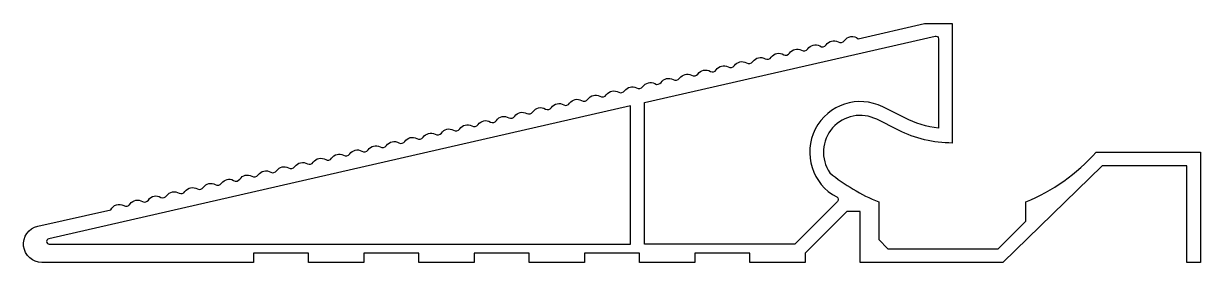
# Model space of a CAD drawing. Extents: x 11 to 139, y 187 to 213.
import ezdxf

# ---------------------------------------------------------------- set-up
doc = ezdxf.new("R2010")
doc.units = 0
doc.layers.get('0').update_dxf_attribs({"linetype": 'CONTINUOUS'})
doc.layers.add('ANA', color=220, linetype='CONTINUOUS')

msp = doc.modelspace()

# ---------------------------------------------------------------- linework, layer by layer
at = {"color": 7, "linetype": 'CONTINUOUS', "ltscale": 2.222792, "flags": 128}
msp.add_lwpolyline([(99.67, 193.93, -0.506294), (99.74, 193.45), (95.1, 188.8), (78.74, 188.8), (78.74, 204.21), (110.35, 211.43, -0.481688), (110.72, 211.14), (110.72, 201.4, -0.083958), (107.05, 202.53), (104.69, 203.72, 0.992202)], format="xyb", close=True, dxfattribs=at)
at = {"layer": 'ANA', "color": 7, "linetype": 'CONTINUOUS', "ltscale": 0.75}
msp.add_lwpolyline([(75.95, 205.32, 0.374532), (76.59, 205.48, -0.384089), (77.89, 205.81, 0.413114), (78.58, 205.94, -0.384089), (79.88, 206.26, 0.413114), (80.57, 206.4, -0.384089), (81.87, 206.72, 0.413114), (82.57, 206.85, -0.384089), (83.87, 207.17, 0.413114), (84.56, 207.31, -0.403367), (85.92, 207.59, 0.374532), (86.55, 207.76, -0.384089), (87.85, 208.08, 0.413114), (88.54, 208.22, -0.384089), (89.84, 208.54, 0.413114), (90.54, 208.67, -0.403367), (91.89, 208.96, 0.374532), (92.53, 209.13, -0.403367), (93.89, 209.41, 0.374532), (94.52, 209.58, -0.384089), (95.82, 209.9, 0.413114), (96.51, 210.04, -0.384089), (97.81, 210.36, 0.413114), (98.51, 210.49, -0.384089), (99.81, 210.81, 0.413114), (100.5, 210.95, -0.447171), (101.98, 211.15), (109.22, 212.8), (112.22, 212.8), (112.22, 199.8, -0.116993), (106.38, 201.19), (104.01, 202.38, 0.772526), (98.9, 196.56, 0.074106), (104.22, 193.39), (104.22, 193.39), (104.22, 193.39), (104.22, 189.3), (105.22, 188.3), (117.22, 188.3), (120.22, 191.3), (120.22, 191.3), (120.22, 191.3), (120.22, 191.3), (120.22, 191.3), (120.22, 193.39, 0.113038), (127.87, 198.8), (139.22, 198.8), (139.22, 198.8), (139.22, 198.8), (139.22, 198.8), (139.22, 198.8), (139.22, 186.8), (137.72, 186.8), (137.72, 197.3), (128.53, 197.3), (117.72, 186.8), (102.22, 186.8), (102.22, 186.8), (102.22, 186.8), (102.22, 186.8), (102.22, 186.8), (102.22, 186.8), (102.22, 186.8), (102.22, 192.35), (100.76, 192.35), (96.22, 187.8), (96.22, 186.8), (90.22, 186.8), (90.22, 186.8), (90.22, 186.8), (90.22, 186.8), (90.22, 186.8), (90.22, 187.8), (84.22, 187.8), (84.22, 186.8), (78.22, 186.8), (78.22, 186.8), (78.22, 186.8), (78.22, 186.8), (78.22, 186.8), (78.22, 187.8), (72.22, 187.8), (72.22, 186.8), (66.22, 186.8), (66.22, 186.8), (66.22, 186.8), (66.22, 186.8), (66.22, 186.8), (66.22, 187.8), (60.22, 187.8), (60.22, 186.8), (54.22, 186.8), (54.22, 186.8), (54.22, 186.8), (54.22, 186.8), (54.22, 186.8), (54.22, 187.8), (48.22, 187.8), (48.22, 186.8), (42.22, 186.8), (42.22, 186.8), (42.22, 186.8), (42.22, 186.8), (42.22, 186.8), (42.22, 187.8), (36.22, 187.8), (36.22, 186.8), (13.22, 186.8, -0.89349), (12.77, 190.75), (12.77, 190.75), (12.77, 190.75), (20.72, 192.53, -0.438187), (22.11, 193.01, 0.4278), (22.81, 193.17, -0.39492), (24.15, 193.43, 0.374532), (24.79, 193.6, -0.403367), (26.15, 193.89, 0.374532), (26.78, 194.06, -0.403367), (28.14, 194.34, 0.374532), (28.77, 194.51, -0.403367), (30.13, 194.8, 0.374532), (30.77, 194.97, -0.384089), (32.07, 195.29, 0.413114), (32.76, 195.42, -0.384089), (34.06, 195.74, 0.413114), (34.75, 195.88, -0.384089), (36.05, 196.2, 0.413114), (36.74, 196.33, -0.403367), (38.1, 196.62, 0.374532), (38.74, 196.79, -0.384089), (40.04, 197.11, 0.413114), (40.73, 197.24, -0.403367), (42.09, 197.53, 0.374532), (42.72, 197.7, -0.403367), (44.08, 197.99, 0.374532), (44.72, 198.15, -0.384089), (46.02, 198.47, 0.413114), (46.71, 198.61, -0.384089), (48.01, 198.93, 0.413114), (48.7, 199.06, -0.384089), (50, 199.39, 0.413114), (50.69, 199.52, -0.403367), (52.05, 199.81, 0.374532), (52.69, 199.97, -0.384089), (53.99, 200.3, 0.413114), (54.68, 200.43, -0.384089), (55.98, 200.75, 0.413114), (56.67, 200.89, -0.384089), (57.97, 201.21, 0.413114), (58.66, 201.34, -0.384089), (59.96, 201.66, 0.413114), (60.66, 201.8, -0.403367), (62.01, 202.08, 0.374532), (62.65, 202.25, -0.403367), (64.01, 202.54, 0.374532), (64.64, 202.71, -0.386996), (65.95, 203.02, 0.393539), (66.61, 203.19, -0.409984), (67.98, 203.5, 0.374532), (68.62, 203.66, -0.403367), (69.97, 203.95, 0.374532), (70.61, 204.12, -0.384089), (71.91, 204.44, 0.413114), (72.6, 204.57, -0.384089), (73.9, 204.9, 0.413114), (74.6, 205.03, -0.403367)], format="xyb", close=True, dxfattribs=at)
at = {"layer": 'ANA', "color": 0}
msp.add_lwpolyline([(13.96, 189.39, 0.89349), (14.02, 188.8), (77.22, 188.8), (77.22, 203.86)], format="xyb", close=True, dxfattribs=at)

doc.saveas('drawing.dxf')
